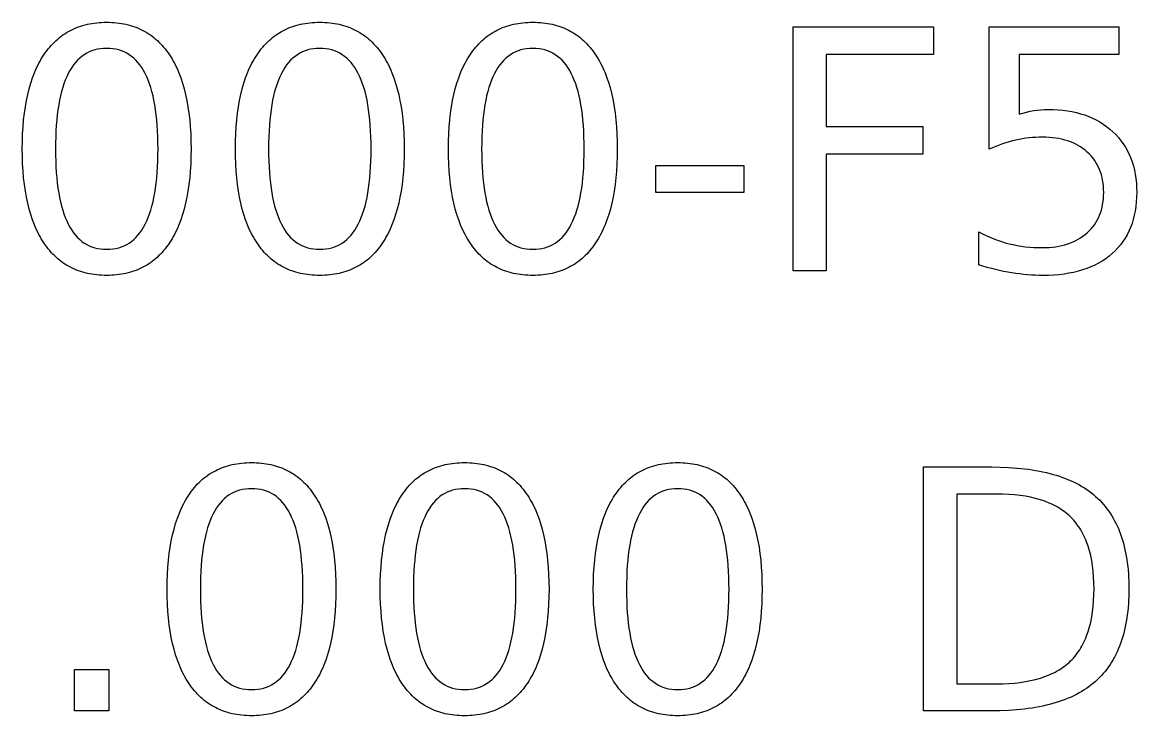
# Model space of a CAD drawing. Header units: millimetres. Extents: x 8.6 to 26.4, y 1.4 to 4.5.
# Drawn here: x 17.26 to 22.32, y 1.35 to 4.5 of the extents above; entities that cross this region are included whole.
import ezdxf

# ---------------------------------------------------------------- set-up
doc = ezdxf.new("R2010")
doc.units = ezdxf.units.MM

msp = doc.modelspace()

# ---------------------------------------------------------------- linework, layer by layer
at = {"layer": 'LASER_OUTLINE'}
for points in [[(17.644399, 4.5), (17.65596, 4.499856), (17.66735, 4.499424), (17.678567, 4.498705), (17.689611, 4.497697), (17.700485, 4.496402), (17.711187, 4.494819), (17.721716, 4.492948), (17.732075, 4.490789), (17.742261, 4.488343), (17.752274, 4.485608), (17.762117, 4.482586), (17.771788, 4.479276), (17.781287, 4.475678), (17.790613, 4.471793), (17.799768, 4.467619), (17.808751, 4.463158), (17.817563, 4.458408), (17.826203, 4.453371), (17.834671, 4.448047), (17.842967, 4.442434), (17.851091, 4.436533), (17.859043, 4.430345), (17.866824, 4.423869), (17.874433, 4.417105), (17.881869, 4.410053), (17.889133, 4.402713), (17.896228, 4.395086), (17.903149, 4.38717), (17.909899, 4.378967), (17.916476, 4.370476), (17.922882, 4.361697), (17.929116, 4.352631), (17.935167, 4.34329), (17.941028, 4.333689), (17.946696, 4.323828), (17.952171, 4.313706), (17.957455, 4.303324), (17.962547, 4.292682), (17.967446, 4.28178), (17.972152, 4.270617), (17.980991, 4.247511), (17.98906, 4.223364), (17.996361, 4.198175), (18.002893, 4.171946), (18.008657, 4.144675), (18.013652, 4.116363), (18.017879, 4.08701), (18.021338, 4.056616), (18.024028, 4.025181), (18.025948, 3.992705), (18.027102, 3.959187), (18.027486, 3.924629), (18.027102, 3.89016), (18.025948, 3.856727), (18.024028, 3.824329), (18.021338, 3.792966), (18.017879, 3.762639), (18.013652, 3.733347), (18.008657, 3.70509), (18.002893, 3.677869), (17.996361, 3.651683), (17.98906, 3.626532), (17.980991, 3.602417), (17.972152, 3.579336), (17.967446, 3.568185), (17.962547, 3.557292), (17.957455, 3.546658), (17.952171, 3.536282), (17.946696, 3.526166), (17.941028, 3.516308), (17.935167, 3.506709), (17.929116, 3.497369), (17.922882, 3.488303), (17.916476, 3.479524), (17.909899, 3.471033), (17.903149, 3.46283), (17.896228, 3.454914), (17.889133, 3.447287), (17.881869, 3.439947), (17.874433, 3.432895), (17.866824, 3.426131), (17.859043, 3.419655), (17.851091, 3.413467), (17.842967, 3.407566), (17.834671, 3.401953), (17.826203, 3.396629), (17.817563, 3.391592), (17.808751, 3.386842), (17.799768, 3.382381), (17.790613, 3.378207), (17.781287, 3.374322), (17.771788, 3.370724), (17.762117, 3.367414), (17.752274, 3.364392), (17.742261, 3.361657), (17.732075, 3.359211), (17.721716, 3.357052), (17.711187, 3.355181), (17.700485, 3.353598), (17.689611, 3.352303), (17.678567, 3.351295), (17.66735, 3.350576), (17.65596, 3.350144), (17.644399, 3.35), (17.632838, 3.350144), (17.621451, 3.350576), (17.610233, 3.351295), (17.599187, 3.352303), (17.588315, 3.353598), (17.577613, 3.355181), (17.567084, 3.357052), (17.556725, 3.359211), (17.54654, 3.361657), (17.536524, 3.364392), (17.526682, 3.367414), (17.517012, 3.370724), (17.507513, 3.374322), (17.498187, 3.378207), (17.48903, 3.382381), (17.480048, 3.386842), (17.471236, 3.391592), (17.462597, 3.396629), (17.454129, 3.401953), (17.445833, 3.407566), (17.437708, 3.413467), (17.429756, 3.419655), (17.421976, 3.426131), (17.414368, 3.432895), (17.406931, 3.439947), (17.399666, 3.447287), (17.392572, 3.454914), (17.385651, 3.46283), (17.378902, 3.471033), (17.372324, 3.479524), (17.365918, 3.488303), (17.359684, 3.497369), (17.353631, 3.506709), (17.347772, 3.516308), (17.342104, 3.526166), (17.336628, 3.536282), (17.331345, 3.546658), (17.326253, 3.557292), (17.321354, 3.568185), (17.316647, 3.579336), (17.307809, 3.602417), (17.29974, 3.626532), (17.292439, 3.651683), (17.285907, 3.677869), (17.280143, 3.70509), (17.275148, 3.733347), (17.270921, 3.762639), (17.267462, 3.792966), (17.264772, 3.824329), (17.26285, 3.856727), (17.261699, 3.89016), (17.261313, 3.924629), (17.261699, 3.959187), (17.26285, 3.992705), (17.264772, 4.025181), (17.267462, 4.056616), (17.270921, 4.08701), (17.275148, 4.116363), (17.280143, 4.144675), (17.285907, 4.171946), (17.292439, 4.198175), (17.29974, 4.223364), (17.307809, 4.247511), (17.316647, 4.270617), (17.321354, 4.28178), (17.326253, 4.292682), (17.331345, 4.303324), (17.336628, 4.313706), (17.342104, 4.323828), (17.347772, 4.333689), (17.353631, 4.34329), (17.359684, 4.352631), (17.365918, 4.361697), (17.372324, 4.370476), (17.378902, 4.378967), (17.385651, 4.38717), (17.392572, 4.395086), (17.399666, 4.402713), (17.406931, 4.410053), (17.414368, 4.417105), (17.421976, 4.423869), (17.429756, 4.430345), (17.437708, 4.436533), (17.445833, 4.442434), (17.454129, 4.448047), (17.462597, 4.453371), (17.471236, 4.458408), (17.480048, 4.463158), (17.48903, 4.467619), (17.498187, 4.471793), (17.507513, 4.475678), (17.517012, 4.479276), (17.526682, 4.482586), (17.536524, 4.485608), (17.54654, 4.488343), (17.556725, 4.490789), (17.567084, 4.492948), (17.577613, 4.494819), (17.588315, 4.496402), (17.599187, 4.497697), (17.610233, 4.498705), (17.621451, 4.499424), (17.632838, 4.499856)], [(18.611766, 4.5), (18.623327, 4.499856), (18.634715, 4.499424), (18.645933, 4.498705), (18.656977, 4.497697), (18.667851, 4.496402), (18.678553, 4.494819), (18.689083, 4.492948), (18.699441, 4.490789), (18.709626, 4.488343), (18.719641, 4.485608), (18.729483, 4.482586), (18.739154, 4.479276), (18.748652, 4.475678), (18.75798, 4.471793), (18.767135, 4.467619), (18.776117, 4.463158), (18.78493, 4.458408), (18.793568, 4.453371), (18.802036, 4.448047), (18.810333, 4.442434), (18.818456, 4.436533), (18.82641, 4.430345), (18.83419, 4.423869), (18.841799, 4.417105), (18.849235, 4.410053), (18.856501, 4.402713), (18.863594, 4.395086), (18.870514, 4.38717), (18.877265, 4.378967), (18.883842, 4.370476), (18.890248, 4.361697), (18.896482, 4.352631), (18.902534, 4.34329), (18.908394, 4.333689), (18.914062, 4.323828), (18.919538, 4.313706), (18.924821, 4.303324), (18.929913, 4.292682), (18.934812, 4.28178), (18.939518, 4.270617), (18.948357, 4.247511), (18.956426, 4.223364), (18.963726, 4.198175), (18.97026, 4.171946), (18.976022, 4.144675), (18.981019, 4.116363), (18.985246, 4.08701), (18.988703, 4.056616), (18.991394, 4.025181), (18.993315, 3.992705), (18.994467, 3.959187), (18.994852, 3.924629), (18.994467, 3.89016), (18.993315, 3.856727), (18.991394, 3.824329), (18.988703, 3.792966), (18.985246, 3.762639), (18.981019, 3.733347), (18.976022, 3.70509), (18.97026, 3.677869), (18.963726, 3.651683), (18.956426, 3.626532), (18.948357, 3.602417), (18.939518, 3.579336), (18.934812, 3.568185), (18.929913, 3.557292), (18.924821, 3.546658), (18.919538, 3.536282), (18.914062, 3.526166), (18.908394, 3.516308), (18.902534, 3.506709), (18.896482, 3.497369), (18.890248, 3.488303), (18.883842, 3.479524), (18.877265, 3.471033), (18.870514, 3.46283), (18.863594, 3.454914), (18.856501, 3.447287), (18.849235, 3.439947), (18.841799, 3.432895), (18.83419, 3.426131), (18.82641, 3.419655), (18.818456, 3.413467), (18.810333, 3.407566), (18.802036, 3.401953), (18.793568, 3.396629), (18.78493, 3.391592), (18.776117, 3.386842), (18.767135, 3.382381), (18.75798, 3.378207), (18.748652, 3.374322), (18.739154, 3.370724), (18.729483, 3.367414), (18.719641, 3.364392), (18.709626, 3.361657), (18.699441, 3.359211), (18.689083, 3.357052), (18.678553, 3.355181), (18.667851, 3.353598), (18.656977, 3.352303), (18.645933, 3.351295), (18.634715, 3.350576), (18.623327, 3.350144), (18.611766, 3.35), (18.600205, 3.350144), (18.588817, 3.350576), (18.577599, 3.351295), (18.566554, 3.352303), (18.555681, 3.353598), (18.544978, 3.355181), (18.53445, 3.357052), (18.524092, 3.359211), (18.513905, 3.361657), (18.503891, 3.364392), (18.494048, 3.367414), (18.484378, 3.370724), (18.47488, 3.374322), (18.465553, 3.378207), (18.456397, 3.382381), (18.447414, 3.386842), (18.438603, 3.391592), (18.429963, 3.396629), (18.421495, 3.401953), (18.413199, 3.407566), (18.405075, 3.413467), (18.397123, 3.419655), (18.389342, 3.426131), (18.381734, 3.432895), (18.374296, 3.439947), (18.367032, 3.447287), (18.359938, 3.454914), (18.353017, 3.46283), (18.346268, 3.471033), (18.339689, 3.479524), (18.333284, 3.488303), (18.32705, 3.497369), (18.320998, 3.506709), (18.315137, 3.516308), (18.309469, 3.526166), (18.303995, 3.536282), (18.29871, 3.546658), (18.293619, 3.557292), (18.288721, 3.568185), (18.284013, 3.579336), (18.275174, 3.602417), (18.267105, 3.626532), (18.259805, 3.651683), (18.253273, 3.677869), (18.247509, 3.70509), (18.242514, 3.733347), (18.238287, 3.762639), (18.234828, 3.792966), (18.232139, 3.824329), (18.230217, 3.856727), (18.229064, 3.89016), (18.228679, 3.924629), (18.229064, 3.959187), (18.230217, 3.992705), (18.232139, 4.025181), (18.234828, 4.056616), (18.238287, 4.08701), (18.242514, 4.116363), (18.247509, 4.144675), (18.253273, 4.171946), (18.259805, 4.198175), (18.267105, 4.223364), (18.275174, 4.247511), (18.284013, 4.270617), (18.288721, 4.28178), (18.293619, 4.292682), (18.29871, 4.303324), (18.303995, 4.313706), (18.309469, 4.323828), (18.315137, 4.333689), (18.320998, 4.34329), (18.32705, 4.352631), (18.333284, 4.361697), (18.339689, 4.370476), (18.346268, 4.378967), (18.353017, 4.38717), (18.359938, 4.395086), (18.367032, 4.402713), (18.374296, 4.410053), (18.381734, 4.417105), (18.389342, 4.423869), (18.397123, 4.430345), (18.405075, 4.436533), (18.413199, 4.442434), (18.421495, 4.448047), (18.429963, 4.453371), (18.438603, 4.458408), (18.447414, 4.463158), (18.456397, 4.467619), (18.465553, 4.471793), (18.47488, 4.475678), (18.484378, 4.479276), (18.494048, 4.482586), (18.503891, 4.485608), (18.513905, 4.488343), (18.524092, 4.490789), (18.53445, 4.492948), (18.544978, 4.494819), (18.555681, 4.496402), (18.566554, 4.497697), (18.577599, 4.498705), (18.588817, 4.499424), (18.600205, 4.499856)], [(19.579132, 4.5), (19.590693, 4.499856), (19.602082, 4.499424), (19.613298, 4.498705), (19.624344, 4.497697), (19.635218, 4.496402), (19.645919, 4.494819), (19.656448, 4.492948), (19.666806, 4.490789), (19.676993, 4.488343), (19.687007, 4.485608), (19.696849, 4.482586), (19.706519, 4.479276), (19.716019, 4.475678), (19.725346, 4.471793), (19.734501, 4.467619), (19.743483, 4.463158), (19.752296, 4.458408), (19.760935, 4.453371), (19.769402, 4.448047), (19.777698, 4.442434), (19.785823, 4.436533), (19.793776, 4.430345), (19.801555, 4.423869), (19.809165, 4.417105), (19.816602, 4.410053), (19.823867, 4.402713), (19.830959, 4.395086), (19.837881, 4.38717), (19.844631, 4.378967), (19.851208, 4.370476), (19.857613, 4.361697), (19.863847, 4.352631), (19.8699, 4.34329), (19.87576, 4.333689), (19.881428, 4.323828), (19.886904, 4.313706), (19.892187, 4.303324), (19.897278, 4.292682), (19.902178, 4.28178), (19.906885, 4.270617), (19.915723, 4.247511), (19.923792, 4.223364), (19.931092, 4.198175), (19.937626, 4.171946), (19.943389, 4.144675), (19.948385, 4.116363), (19.952612, 4.08701), (19.956069, 4.056616), (19.958759, 4.025181), (19.960681, 3.992705), (19.961834, 3.959187), (19.962218, 3.924629), (19.961834, 3.89016), (19.960681, 3.856727), (19.958759, 3.824329), (19.956069, 3.792966), (19.952612, 3.762639), (19.948385, 3.733347), (19.943389, 3.70509), (19.937626, 3.677869), (19.931092, 3.651683), (19.923792, 3.626532), (19.915723, 3.602417), (19.906885, 3.579336), (19.902178, 3.568185), (19.897278, 3.557292), (19.892187, 3.546658), (19.886904, 3.536282), (19.881428, 3.526166), (19.87576, 3.516308), (19.8699, 3.506709), (19.863847, 3.497369), (19.857613, 3.488303), (19.851208, 3.479524), (19.844631, 3.471033), (19.837881, 3.46283), (19.830959, 3.454914), (19.823867, 3.447287), (19.816602, 3.439947), (19.809165, 3.432895), (19.801555, 3.426131), (19.793776, 3.419655), (19.785823, 3.413467), (19.777698, 3.407566), (19.769402, 3.401953), (19.760935, 3.396629), (19.752296, 3.391592), (19.743483, 3.386842), (19.734501, 3.382381), (19.725346, 3.378207), (19.716019, 3.374322), (19.706519, 3.370724), (19.696849, 3.367414), (19.687007, 3.364392), (19.676993, 3.361657), (19.666806, 3.359211), (19.656448, 3.357052), (19.645919, 3.355181), (19.635218, 3.353598), (19.624344, 3.352303), (19.613298, 3.351295), (19.602082, 3.350576), (19.590693, 3.350144), (19.579132, 3.35), (19.567571, 3.350144), (19.556182, 3.350576), (19.544965, 3.351295), (19.53392, 3.352303), (19.523046, 3.353598), (19.512345, 3.355181), (19.501815, 3.357052), (19.491458, 3.359211), (19.481271, 3.361657), (19.471257, 3.364392), (19.461415, 3.367414), (19.451743, 3.370724), (19.442245, 3.374322), (19.432918, 3.378207), (19.423763, 3.382381), (19.41478, 3.386842), (19.405969, 3.391592), (19.397329, 3.396629), (19.38886, 3.401953), (19.380564, 3.407566), (19.372441, 3.413467), (19.364489, 3.419655), (19.356707, 3.426131), (19.3491, 3.432895), (19.341662, 3.439947), (19.334398, 3.447287), (19.327305, 3.454914), (19.320383, 3.46283), (19.313634, 3.471033), (19.307056, 3.479524), (19.300649, 3.488303), (19.294415, 3.497369), (19.288364, 3.506709), (19.282504, 3.516308), (19.276837, 3.526166), (19.271361, 3.536282), (19.266077, 3.546658), (19.260986, 3.557292), (19.256087, 3.568185), (19.251379, 3.579336), (19.242542, 3.602417), (19.234472, 3.626532), (19.22717, 3.651683), (19.220638, 3.677869), (19.214875, 3.70509), (19.209879, 3.733347), (19.205652, 3.762639), (19.202193, 3.792966), (19.199505, 3.824329), (19.197583, 3.856727), (19.19643, 3.89016), (19.196046, 3.924629), (19.19643, 3.959187), (19.197583, 3.992705), (19.199505, 4.025181), (19.202193, 4.056616), (19.205652, 4.08701), (19.209879, 4.116363), (19.214875, 4.144675), (19.220638, 4.171946), (19.22717, 4.198175), (19.234472, 4.223364), (19.242542, 4.247511), (19.251379, 4.270617), (19.256087, 4.28178), (19.260986, 4.292682), (19.266077, 4.303324), (19.271361, 4.313706), (19.276837, 4.323828), (19.282504, 4.333689), (19.288364, 4.34329), (19.294415, 4.352631), (19.300649, 4.361697), (19.307056, 4.370476), (19.313634, 4.378967), (19.320383, 4.38717), (19.327305, 4.395086), (19.334398, 4.402713), (19.341662, 4.410053), (19.3491, 4.417105), (19.356707, 4.423869), (19.364489, 4.430345), (19.372441, 4.436533), (19.380564, 4.442434), (19.38886, 4.448047), (19.397329, 4.453371), (19.405969, 4.458408), (19.41478, 4.463158), (19.423763, 4.467619), (19.432918, 4.471793), (19.442245, 4.475678), (19.451743, 4.479276), (19.461415, 4.482586), (19.471257, 4.485608), (19.481271, 4.488343), (19.491458, 4.490789), (19.501815, 4.492948), (19.512345, 4.494819), (19.523046, 4.496402), (19.53392, 4.497697), (19.544965, 4.498705), (19.556182, 4.499424), (19.567571, 4.499856)], [(20.761056, 4.479955), (21.398048, 4.479955), (21.398048, 4.353744), (20.911023, 4.353744), (20.911023, 4.027082), (21.350532, 4.027082), (21.350532, 3.900872), (20.911023, 3.900872), (20.911023, 3.37153), (20.761056, 3.37153)], [(21.650469, 4.479955), (22.239203, 4.479955), (22.239203, 4.353744), (21.787815, 4.353744), (21.787815, 4.082021), (21.804147, 4.087241), (21.820481, 4.091765), (21.836815, 4.095593), (21.853147, 4.098725), (21.869481, 4.101161), (21.885814, 4.102901), (21.902147, 4.103945), (21.91848, 4.104293), (21.941378, 4.103896), (21.963674, 4.102704), (21.985367, 4.100717), (22.006456, 4.097936), (22.026941, 4.09436), (22.046824, 4.08999), (22.066105, 4.084825), (22.084781, 4.078865), (22.102854, 4.072111), (22.120324, 4.064562), (22.137191, 4.056219), (22.153454, 4.047081), (22.169114, 4.037148), (22.184172, 4.026421), (22.198625, 4.014899), (22.212476, 4.002582), (22.225601, 3.989587), (22.237881, 3.976029), (22.249313, 3.961909), (22.259898, 3.947226), (22.269635, 3.93198), (22.278528, 3.916172), (22.286572, 3.899801), (22.293771, 3.882868), (22.300122, 3.865372), (22.305626, 3.847313), (22.310284, 3.828692), (22.314093, 3.809508), (22.317058, 3.789762), (22.319175, 3.769453), (22.320445, 3.748581), (22.320869, 3.727147), (22.320434, 3.705093), (22.319129, 3.683663), (22.316954, 3.662857), (22.313909, 3.642674), (22.309994, 3.623114), (22.305208, 3.604178), (22.299553, 3.585866), (22.293028, 3.568177), (22.285632, 3.551112), (22.277368, 3.53467), (22.268232, 3.518851), (22.258228, 3.503657), (22.247352, 3.489085), (22.235607, 3.475137), (22.222991, 3.461813), (22.209506, 3.449112), (22.195229, 3.43711), (22.180239, 3.425883), (22.164535, 3.41543), (22.148118, 3.405751), (22.130987, 3.396846), (22.113143, 3.388716), (22.094586, 3.38136), (22.075315, 3.374778), (22.055331, 3.368971), (22.034633, 3.363938), (22.013222, 3.359679), (21.991098, 3.356195), (21.96826, 3.353484), (21.944707, 3.351549), (21.920444, 3.350387), (21.895465, 3.35), (21.877978, 3.350186), (21.860408, 3.350742), (21.842759, 3.35167), (21.825029, 3.35297), (21.807217, 3.35464), (21.789323, 3.356682), (21.771349, 3.359095), (21.753293, 3.361879), (21.735121, 3.365034), (21.716799, 3.36856), (21.698324, 3.372458), (21.679701, 3.376727), (21.660926, 3.381367), (21.642, 3.386378), (21.622923, 3.391761), (21.603696, 3.397515), (21.603696, 3.548225), (21.620469, 3.53942), (21.637383, 3.531196), (21.654435, 3.523551), (21.671627, 3.516486), (21.688958, 3.510002), (21.706428, 3.504097), (21.724037, 3.498773), (21.741785, 3.494028), (21.75973, 3.489852), (21.777932, 3.486233), (21.796388, 3.483171), (21.815099, 3.480665), (21.834065, 3.478716), (21.853287, 3.477324), (21.872764, 3.476489), (21.892496, 3.47621), (21.908341, 3.476474), (21.923769, 3.477266), (21.938781, 3.478586), (21.953374, 3.480433), (21.967548, 3.482808), (21.981307, 3.485711), (21.994647, 3.489142), (22.00757, 3.4931), (22.020074, 3.497587), (22.032162, 3.502601), (22.043832, 3.508143), (22.055084, 3.514213), (22.065919, 3.52081), (22.076335, 3.527936), (22.086334, 3.535589), (22.095917, 3.54377), (22.104996, 3.552404), (22.113492, 3.561414), (22.1214, 3.570802), (22.128723, 3.580566), (22.13546, 3.590708), (22.14161, 3.601226), (22.147176, 3.612122), (22.152155, 3.623394), (22.156548, 3.635044), (22.160356, 3.64707), (22.163578, 3.659474), (22.166215, 3.672254), (22.168264, 3.685412), (22.169729, 3.698946), (22.170608, 3.712858), (22.170901, 3.727147), (22.170608, 3.741435), (22.169729, 3.755347), (22.168264, 3.768881), (22.166215, 3.782039), (22.163578, 3.794819), (22.160356, 3.807223), (22.156548, 3.819249), (22.152155, 3.830899), (22.147176, 3.842171), (22.14161, 3.853067), (22.13546, 3.863586), (22.128723, 3.873727), (22.1214, 3.883491), (22.113492, 3.892879), (22.104996, 3.901889), (22.095917, 3.910523), (22.086334, 3.918704), (22.076335, 3.926357), (22.065919, 3.933483), (22.055084, 3.94008), (22.043832, 3.94615), (22.032162, 3.951692), (22.020074, 3.956706), (22.00757, 3.961193), (21.994647, 3.965151), (21.981307, 3.968582), (21.967548, 3.971485), (21.953374, 3.97386), (21.938781, 3.975707), (21.923769, 3.977027), (21.908341, 3.977819), (21.892496, 3.978083), (21.877468, 3.977874), (21.862451, 3.977247), (21.847445, 3.976203), (21.832453, 3.974742), (21.81747, 3.972863), (21.802501, 3.970566), (21.787543, 3.967851), (21.772596, 3.964719), (21.757614, 3.961146), (21.742551, 3.957109), (21.727407, 3.952609), (21.712181, 3.947644), (21.696874, 3.942215), (21.681488, 3.936322), (21.666018, 3.929965), (21.650469, 3.923144)], [(17.644399, 4.381214), (17.630147, 4.380769), (17.616345, 4.379433), (17.602992, 4.377207), (17.590088, 4.374091), (17.577634, 4.370085), (17.565629, 4.365188), (17.554074, 4.359401), (17.542968, 4.352724), (17.532311, 4.345156), (17.522105, 4.336698), (17.512348, 4.327349), (17.503039, 4.317111), (17.494181, 4.305982), (17.485773, 4.293963), (17.477813, 4.281053), (17.470303, 4.267253), (17.463247, 4.25256), (17.456645, 4.236971), (17.450498, 4.220485), (17.444806, 4.203104), (17.439571, 4.184826), (17.43479, 4.165652), (17.430464, 4.145583), (17.426594, 4.124617), (17.423178, 4.102755), (17.42022, 4.079996), (17.417715, 4.056342), (17.415667, 4.031792), (17.414073, 4.006345), (17.412934, 3.980002), (17.412251, 3.952764), (17.412024, 3.924629), (17.412251, 3.896584), (17.412934, 3.869429), (17.414073, 3.843165), (17.415667, 3.817791), (17.417715, 3.793307), (17.42022, 3.769714), (17.423178, 3.74701), (17.426594, 3.725198), (17.430464, 3.704275), (17.43479, 3.684243), (17.439571, 3.665101), (17.444806, 3.64685), (17.450498, 3.629489), (17.456645, 3.613018), (17.463247, 3.597437), (17.470303, 3.582747), (17.477813, 3.568947), (17.485773, 3.556037), (17.494181, 3.544018), (17.503039, 3.532889), (17.512348, 3.522651), (17.522105, 3.513302), (17.532311, 3.504844), (17.542968, 3.497276), (17.554074, 3.490599), (17.565629, 3.484812), (17.577634, 3.479915), (17.590088, 3.475909), (17.602992, 3.472793), (17.616345, 3.470567), (17.630147, 3.469231), (17.644399, 3.468786), (17.658742, 3.469231), (17.672629, 3.470567), (17.68606, 3.472793), (17.699036, 3.475909), (17.711558, 3.479915), (17.723624, 3.484812), (17.735233, 3.490599), (17.746389, 3.497276), (17.757089, 3.504844), (17.767333, 3.513302), (17.777123, 3.522651), (17.786456, 3.532889), (17.795335, 3.544018), (17.803758, 3.556037), (17.811726, 3.568947), (17.819239, 3.582747), (17.826296, 3.597437), (17.832898, 3.613018), (17.839044, 3.629489), (17.844735, 3.64685), (17.849972, 3.665101), (17.854753, 3.684243), (17.859078, 3.704275), (17.862948, 3.725198), (17.866363, 3.74701), (17.869323, 3.769714), (17.871827, 3.793307), (17.873876, 3.817791), (17.875469, 3.843165), (17.876607, 3.869429), (17.877291, 3.896584), (17.877518, 3.924629), (17.877291, 3.952764), (17.876607, 3.980002), (17.875469, 4.006345), (17.873876, 4.031792), (17.871827, 4.056342), (17.869323, 4.079996), (17.866363, 4.102755), (17.862948, 4.124617), (17.859078, 4.145583), (17.854753, 4.165652), (17.849972, 4.184826), (17.844735, 4.203104), (17.839044, 4.220485), (17.832898, 4.236971), (17.826296, 4.25256), (17.819239, 4.267253), (17.811726, 4.281053), (17.803758, 4.293963), (17.795335, 4.305982), (17.786456, 4.317111), (17.777123, 4.327349), (17.767333, 4.336698), (17.757089, 4.345156), (17.746389, 4.352724), (17.735233, 4.359401), (17.723624, 4.365188), (17.711558, 4.370085), (17.699036, 4.374091), (17.68606, 4.377207), (17.672629, 4.379433), (17.658742, 4.380769)], [(18.611766, 4.381214), (18.597513, 4.380769), (18.583711, 4.379433), (18.570358, 4.377207), (18.557454, 4.374091), (18.545, 4.370085), (18.532995, 4.365188), (18.521439, 4.359401), (18.510334, 4.352724), (18.499678, 4.345156), (18.489471, 4.336698), (18.479714, 4.327349), (18.470405, 4.317111), (18.461548, 4.305982), (18.453139, 4.293963), (18.44518, 4.281053), (18.437669, 4.267253), (18.430613, 4.25256), (18.424011, 4.236971), (18.417864, 4.220485), (18.412173, 4.203104), (18.406937, 4.184826), (18.402155, 4.165652), (18.39783, 4.145583), (18.39396, 4.124617), (18.390546, 4.102755), (18.387586, 4.079996), (18.385081, 4.056342), (18.383032, 4.031792), (18.381439, 4.006345), (18.380301, 3.980002), (18.379618, 3.952764), (18.37939, 3.924629), (18.379618, 3.896584), (18.380301, 3.869429), (18.381439, 3.843165), (18.383032, 3.817791), (18.385081, 3.793307), (18.387586, 3.769714), (18.390546, 3.74701), (18.39396, 3.725198), (18.39783, 3.704275), (18.402155, 3.684243), (18.406937, 3.665101), (18.412173, 3.64685), (18.417864, 3.629489), (18.424011, 3.613018), (18.430613, 3.597437), (18.437669, 3.582747), (18.44518, 3.568947), (18.453139, 3.556037), (18.461548, 3.544018), (18.470405, 3.532889), (18.479714, 3.522651), (18.489471, 3.513302), (18.499678, 3.504844), (18.510334, 3.497276), (18.521439, 3.490599), (18.532995, 3.484812), (18.545, 3.479915), (18.557454, 3.475909), (18.570358, 3.472793), (18.583711, 3.470567), (18.597513, 3.469231), (18.611766, 3.468786), (18.626107, 3.469231), (18.639995, 3.470567), (18.653427, 3.472793), (18.666403, 3.475909), (18.678923, 3.479915), (18.69099, 3.484812), (18.702599, 3.490599), (18.713755, 3.497276), (18.724455, 3.504844), (18.7347, 3.513302), (18.744489, 3.522651), (18.753822, 3.532889), (18.762701, 3.544018), (18.771124, 3.556037), (18.779091, 3.568947), (18.786605, 3.582747), (18.793661, 3.597437), (18.800263, 3.613018), (18.80641, 3.629489), (18.812102, 3.64685), (18.817338, 3.665101), (18.822119, 3.684243), (18.826443, 3.704275), (18.830314, 3.725198), (18.833728, 3.74701), (18.836689, 3.769714), (18.839193, 3.793307), (18.841242, 3.817791), (18.842835, 3.843165), (18.843974, 3.869429), (18.844656, 3.896584), (18.844884, 3.924629), (18.844656, 3.952764), (18.843974, 3.980002), (18.842835, 4.006345), (18.841242, 4.031792), (18.839193, 4.056342), (18.836689, 4.079996), (18.833728, 4.102755), (18.830314, 4.124617), (18.826443, 4.145583), (18.822119, 4.165652), (18.817338, 4.184826), (18.812102, 4.203104), (18.80641, 4.220485), (18.800263, 4.236971), (18.793661, 4.25256), (18.786605, 4.267253), (18.779091, 4.281053), (18.771124, 4.293963), (18.762701, 4.305982), (18.753822, 4.317111), (18.744489, 4.327349), (18.7347, 4.336698), (18.724455, 4.345156), (18.713755, 4.352724), (18.702599, 4.359401), (18.69099, 4.365188), (18.678923, 4.370085), (18.666403, 4.374091), (18.653427, 4.377207), (18.639995, 4.379433), (18.626107, 4.380769)], [(19.579132, 4.381214), (19.564879, 4.380769), (19.551077, 4.379433), (19.537723, 4.377207), (19.524819, 4.374091), (19.512366, 4.370085), (19.50036, 4.365188), (19.488805, 4.359401), (19.477699, 4.352724), (19.467044, 4.345156), (19.456837, 4.336698), (19.44708, 4.327349), (19.437772, 4.317111), (19.428914, 4.305982), (19.420504, 4.293963), (19.412546, 4.281053), (19.405036, 4.267253), (19.397979, 4.25256), (19.391376, 4.236971), (19.38523, 4.220485), (19.379539, 4.203104), (19.374302, 4.184826), (19.369522, 4.165652), (19.365197, 4.145583), (19.361325, 4.124617), (19.357912, 4.102755), (19.354951, 4.079996), (19.352448, 4.056342), (19.350399, 4.031792), (19.348804, 4.006345), (19.347667, 3.980002), (19.346984, 3.952764), (19.346757, 3.924629), (19.346984, 3.896584), (19.347667, 3.869429), (19.348804, 3.843165), (19.350399, 3.817791), (19.352448, 3.793307), (19.354951, 3.769714), (19.357912, 3.74701), (19.361325, 3.725198), (19.365197, 3.704275), (19.369522, 3.684243), (19.374302, 3.665101), (19.379539, 3.64685), (19.38523, 3.629489), (19.391376, 3.613018), (19.397979, 3.597437), (19.405036, 3.582747), (19.412546, 3.568947), (19.420504, 3.556037), (19.428914, 3.544018), (19.437772, 3.532889), (19.44708, 3.522651), (19.456837, 3.513302), (19.467044, 3.504844), (19.477699, 3.497276), (19.488805, 3.490599), (19.50036, 3.484812), (19.512366, 3.479915), (19.524819, 3.475909), (19.537723, 3.472793), (19.551077, 3.470567), (19.564879, 3.469231), (19.579132, 3.468786), (19.593474, 3.469231), (19.60736, 3.470567), (19.620793, 3.472793), (19.633769, 3.475909), (19.64629, 3.479915), (19.658355, 3.484812), (19.669965, 3.490599), (19.68112, 3.497276), (19.69182, 3.504844), (19.702065, 3.513302), (19.711855, 3.522651), (19.721189, 3.532889), (19.730066, 3.544018), (19.73849, 3.556037), (19.746457, 3.568947), (19.753971, 3.582747), (19.761028, 3.597437), (19.767629, 3.613018), (19.773777, 3.629489), (19.779468, 3.64685), (19.784703, 3.665101), (19.789485, 3.684243), (19.79381, 3.704275), (19.79768, 3.725198), (19.801095, 3.74701), (19.804054, 3.769714), (19.806559, 3.793307), (19.808608, 3.817791), (19.810201, 3.843165), (19.81134, 3.869429), (19.812023, 3.896584), (19.81225, 3.924629), (19.812023, 3.952764), (19.81134, 3.980002), (19.810201, 4.006345), (19.808608, 4.031792), (19.806559, 4.056342), (19.804054, 4.079996), (19.801095, 4.102755), (19.79768, 4.124617), (19.79381, 4.145583), (19.789485, 4.165652), (19.784703, 4.184826), (19.779468, 4.203104), (19.773777, 4.220485), (19.767629, 4.236971), (19.761028, 4.25256), (19.753971, 4.267253), (19.746457, 4.281053), (19.73849, 4.293963), (19.730066, 4.305982), (19.721189, 4.317111), (19.711855, 4.327349), (19.702065, 4.336698), (19.69182, 4.345156), (19.68112, 4.352724), (19.669965, 4.359401), (19.658355, 4.365188), (19.64629, 4.370085), (19.633769, 4.374091), (19.620793, 4.377207), (19.60736, 4.379433), (19.593474, 4.380769)], [(20.137428, 3.848903), (20.537588, 3.848903), (20.537588, 3.727147), (20.137428, 3.727147)], [(18.302179, 2.5), (18.31374, 2.499856), (18.325128, 2.499424), (18.336345, 2.498705), (18.347391, 2.497697), (18.358264, 2.496402), (18.368966, 2.494819), (18.379495, 2.492948), (18.389853, 2.490789), (18.400039, 2.488343), (18.410054, 2.485608), (18.419896, 2.482586), (18.429567, 2.479276), (18.439065, 2.475678), (18.448392, 2.471793), (18.457548, 2.467619), (18.466531, 2.463158), (18.475342, 2.458408), (18.483982, 2.453371), (18.49245, 2.448047), (18.500746, 2.442434), (18.50887, 2.436533), (18.516822, 2.430345), (18.524603, 2.423869), (18.532211, 2.417105), (18.539648, 2.410053), (18.546913, 2.402713), (18.554006, 2.395086), (18.560928, 2.38717), (18.567677, 2.378967), (18.574255, 2.370476), (18.580661, 2.361697), (18.586895, 2.352631), (18.592947, 2.34329), (18.598807, 2.333689), (18.604475, 2.323828), (18.60995, 2.313706), (18.615234, 2.303324), (18.620325, 2.292682), (18.625224, 2.28178), (18.629932, 2.270617), (18.63877, 2.247511), (18.646839, 2.223364), (18.65414, 2.198175), (18.660672, 2.171946), (18.666436, 2.144675), (18.671431, 2.116363), (18.675658, 2.08701), (18.679117, 2.056616), (18.681806, 2.025181), (18.683728, 1.992705), (18.68488, 1.959187), (18.685265, 1.924629), (18.68488, 1.89016), (18.683728, 1.856727), (18.681806, 1.824329), (18.679117, 1.792966), (18.675658, 1.762639), (18.671431, 1.733347), (18.666436, 1.70509), (18.660672, 1.677869), (18.65414, 1.651683), (18.646839, 1.626532), (18.63877, 1.602417), (18.629932, 1.579336), (18.625224, 1.568185), (18.620325, 1.557292), (18.615234, 1.546658), (18.60995, 1.536282), (18.604475, 1.526166), (18.598807, 1.516308), (18.592947, 1.506709), (18.586895, 1.497369), (18.580661, 1.488303), (18.574255, 1.479524), (18.567677, 1.471033), (18.560928, 1.46283), (18.554006, 1.454914), (18.546913, 1.447287), (18.539648, 1.439947), (18.532211, 1.432895), (18.524603, 1.426131), (18.516822, 1.419655), (18.50887, 1.413467), (18.500746, 1.407566), (18.49245, 1.401953), (18.483982, 1.396629), (18.475342, 1.391592), (18.466531, 1.386842), (18.457548, 1.382381), (18.448392, 1.378207), (18.439065, 1.374322), (18.429567, 1.370724), (18.419896, 1.367414), (18.410054, 1.364392), (18.400039, 1.361657), (18.389853, 1.359211), (18.379495, 1.357052), (18.368966, 1.355181), (18.358264, 1.353598), (18.347391, 1.352303), (18.336345, 1.351295), (18.325128, 1.350576), (18.31374, 1.350144), (18.302179, 1.35), (18.290618, 1.350144), (18.279229, 1.350576), (18.268012, 1.351295), (18.256967, 1.352303), (18.246094, 1.353598), (18.235392, 1.355181), (18.224862, 1.357052), (18.214504, 1.359211), (18.204318, 1.361657), (18.194304, 1.364392), (18.184462, 1.367414), (18.174791, 1.370724), (18.165292, 1.374322), (18.155965, 1.378207), (18.14681, 1.382381), (18.137827, 1.386842), (18.129015, 1.391592), (18.120376, 1.396629), (18.111908, 1.401953), (18.103612, 1.407566), (18.095488, 1.413467), (18.087535, 1.419655), (18.079755, 1.426131), (18.072146, 1.432895), (18.06471, 1.439947), (18.057444, 1.447287), (18.050351, 1.454914), (18.04343, 1.46283), (18.03668, 1.471033), (18.030103, 1.479524), (18.023697, 1.488303), (18.017463, 1.497369), (18.011411, 1.506709), (18.005551, 1.516308), (17.999883, 1.526166), (17.994407, 1.536282), (17.989124, 1.546658), (17.984032, 1.557292), (17.979133, 1.568185), (17.974426, 1.579336), (17.965588, 1.602417), (17.957519, 1.626532), (17.950218, 1.651683), (17.943685, 1.677869), (17.937922, 1.70509), (17.932926, 1.733347), (17.928699, 1.762639), (17.925241, 1.792966), (17.922551, 1.824329), (17.92063, 1.856727), (17.919477, 1.89016), (17.919093, 1.924629), (17.919477, 1.959187), (17.92063, 1.992705), (17.922551, 2.025181), (17.925241, 2.056616), (17.928699, 2.08701), (17.932926, 2.116363), (17.937922, 2.144675), (17.943685, 2.171946), (17.950218, 2.198175), (17.957519, 2.223364), (17.965588, 2.247511), (17.974426, 2.270617), (17.979133, 2.28178), (17.984032, 2.292682), (17.989124, 2.303324), (17.994407, 2.313706), (17.999883, 2.323828), (18.005551, 2.333689), (18.011411, 2.34329), (18.017463, 2.352631), (18.023697, 2.361697), (18.030103, 2.370476), (18.03668, 2.378967), (18.04343, 2.38717), (18.050351, 2.395086), (18.057444, 2.402713), (18.06471, 2.410053), (18.072146, 2.417105), (18.079755, 2.423869), (18.087535, 2.430345), (18.095488, 2.436533), (18.103612, 2.442434), (18.111908, 2.448047), (18.120376, 2.453371), (18.129015, 2.458408), (18.137827, 2.463158), (18.14681, 2.467619), (18.155965, 2.471793), (18.165292, 2.475678), (18.174791, 2.479276), (18.184462, 2.482586), (18.194304, 2.485608), (18.204318, 2.488343), (18.214504, 2.490789), (18.224862, 2.492948), (18.235392, 2.494819), (18.246094, 2.496402), (18.256967, 2.497697), (18.268012, 2.498705), (18.279229, 2.499424), (18.290618, 2.499856)], [(19.269545, 2.5), (19.281106, 2.499856), (19.292494, 2.499424), (19.303712, 2.498705), (19.314757, 2.497697), (19.32563, 2.496402), (19.336332, 2.494819), (19.346861, 2.492948), (19.357219, 2.490789), (19.367405, 2.488343), (19.37742, 2.485608), (19.387262, 2.482586), (19.396933, 2.479276), (19.406432, 2.475678), (19.415758, 2.471793), (19.424914, 2.467619), (19.433897, 2.463158), (19.442708, 2.458408), (19.451348, 2.453371), (19.459816, 2.448047), (19.468112, 2.442434), (19.476236, 2.436533), (19.484188, 2.430345), (19.491969, 2.423869), (19.499577, 2.417105), (19.507014, 2.410053), (19.514279, 2.402713), (19.521372, 2.395086), (19.528294, 2.38717), (19.535043, 2.378967), (19.541621, 2.370476), (19.548027, 2.361697), (19.554261, 2.352631), (19.560313, 2.34329), (19.566173, 2.333689), (19.571841, 2.323828), (19.577316, 2.313706), (19.5826, 2.303324), (19.587691, 2.292682), (19.59259, 2.28178), (19.597298, 2.270617), (19.606136, 2.247511), (19.614205, 2.223364), (19.621506, 2.198175), (19.628038, 2.171946), (19.633802, 2.144675), (19.638797, 2.116363), (19.643024, 2.08701), (19.646483, 2.056616), (19.649172, 2.025181), (19.651094, 1.992705), (19.652246, 1.959187), (19.652631, 1.924629), (19.652246, 1.89016), (19.651094, 1.856727), (19.649172, 1.824329), (19.646483, 1.792966), (19.643024, 1.762639), (19.638797, 1.733347), (19.633802, 1.70509), (19.628038, 1.677869), (19.621506, 1.651683), (19.614205, 1.626532), (19.606136, 1.602417), (19.597298, 1.579336), (19.59259, 1.568185), (19.587691, 1.557292), (19.5826, 1.546658), (19.577316, 1.536282), (19.571841, 1.526166), (19.566173, 1.516308), (19.560313, 1.506709), (19.554261, 1.497369), (19.548027, 1.488303), (19.541621, 1.479524), (19.535043, 1.471033), (19.528294, 1.46283), (19.521372, 1.454914), (19.514279, 1.447287), (19.507014, 1.439947), (19.499577, 1.432895), (19.491969, 1.426131), (19.484188, 1.419655), (19.476236, 1.413467), (19.468112, 1.407566), (19.459816, 1.401953), (19.451348, 1.396629), (19.442708, 1.391592), (19.433897, 1.386842), (19.424914, 1.382381), (19.415758, 1.378207), (19.406432, 1.374322), (19.396933, 1.370724), (19.387262, 1.367414), (19.37742, 1.364392), (19.367405, 1.361657), (19.357219, 1.359211), (19.346861, 1.357052), (19.336332, 1.355181), (19.32563, 1.353598), (19.314757, 1.352303), (19.303712, 1.351295), (19.292494, 1.350576), (19.281106, 1.350144), (19.269545, 1.35), (19.257984, 1.350144), (19.246595, 1.350576), (19.235378, 1.351295), (19.224333, 1.352303), (19.21346, 1.353598), (19.202758, 1.355181), (19.192228, 1.357052), (19.18187, 1.359211), (19.171684, 1.361657), (19.16167, 1.364392), (19.151828, 1.367414), (19.142157, 1.370724), (19.132658, 1.374322), (19.123331, 1.378207), (19.114176, 1.382381), (19.105193, 1.386842), (19.096381, 1.391592), (19.087742, 1.396629), (19.079274, 1.401953), (19.070978, 1.407566), (19.062854, 1.413467), (19.054902, 1.419655), (19.047121, 1.426131), (19.039512, 1.432895), (19.032076, 1.439947), (19.024811, 1.447287), (19.017717, 1.454914), (19.010796, 1.46283), (19.004046, 1.471033), (18.997469, 1.479524), (18.991063, 1.488303), (18.984829, 1.497369), (18.978777, 1.506709), (18.972917, 1.516308), (18.967249, 1.526166), (18.961773, 1.536282), (18.95649, 1.546658), (18.951399, 1.557292), (18.946499, 1.568185), (18.941792, 1.579336), (18.932954, 1.602417), (18.924885, 1.626532), (18.917584, 1.651683), (18.911051, 1.677869), (18.905288, 1.70509), (18.900292, 1.733347), (18.896065, 1.762639), (18.892607, 1.792966), (18.889917, 1.824329), (18.887996, 1.856727), (18.886843, 1.89016), (18.886459, 1.924629), (18.886843, 1.959187), (18.887996, 1.992705), (18.889917, 2.025181), (18.892607, 2.056616), (18.896065, 2.08701), (18.900292, 2.116363), (18.905288, 2.144675), (18.911051, 2.171946), (18.917584, 2.198175), (18.924885, 2.223364), (18.932954, 2.247511), (18.941792, 2.270617), (18.946499, 2.28178), (18.951399, 2.292682), (18.95649, 2.303324), (18.961773, 2.313706), (18.967249, 2.323828), (18.972917, 2.333689), (18.978777, 2.34329), (18.984829, 2.352631), (18.991063, 2.361697), (18.997469, 2.370476), (19.004046, 2.378967), (19.010796, 2.38717), (19.017717, 2.395086), (19.024811, 2.402713), (19.032076, 2.410053), (19.039512, 2.417105), (19.047121, 2.423869), (19.054902, 2.430345), (19.062854, 2.436533), (19.070978, 2.442434), (19.079274, 2.448047), (19.087742, 2.453371), (19.096381, 2.458408), (19.105193, 2.463158), (19.114176, 2.467619), (19.123331, 2.471793), (19.132658, 2.475678), (19.142157, 2.479276), (19.151828, 2.482586), (19.16167, 2.485608), (19.171684, 2.488343), (19.18187, 2.490789), (19.192228, 2.492948), (19.202758, 2.494819), (19.21346, 2.496402), (19.224333, 2.497697), (19.235378, 2.498705), (19.246595, 2.499424), (19.257984, 2.499856)], [(20.236911, 2.5), (20.248472, 2.499856), (20.25986, 2.499424), (20.271078, 2.498705), (20.282123, 2.497697), (20.292996, 2.496402), (20.303698, 2.494819), (20.314227, 2.492948), (20.324585, 2.490789), (20.334771, 2.488343), (20.344786, 2.485608), (20.354628, 2.482586), (20.364299, 2.479276), (20.373798, 2.475678), (20.383124, 2.471793), (20.39228, 2.467619), (20.401263, 2.463158), (20.410074, 2.458408), (20.418714, 2.453371), (20.427182, 2.448047), (20.435478, 2.442434), (20.443602, 2.436533), (20.451554, 2.430345), (20.459335, 2.423869), (20.466943, 2.417105), (20.47438, 2.410053), (20.481645, 2.402713), (20.488738, 2.395086), (20.49566, 2.38717), (20.502409, 2.378967), (20.508987, 2.370476), (20.515393, 2.361697), (20.521627, 2.352631), (20.527679, 2.34329), (20.533539, 2.333689), (20.539207, 2.323828), (20.544682, 2.313706), (20.549966, 2.303324), (20.555057, 2.292682), (20.559957, 2.28178), (20.564664, 2.270617), (20.573502, 2.247511), (20.581571, 2.223364), (20.588872, 2.198175), (20.595404, 2.171946), (20.601168, 2.144675), (20.606163, 2.116363), (20.61039, 2.08701), (20.613849, 2.056616), (20.616538, 2.025181), (20.61846, 1.992705), (20.619613, 1.959187), (20.619997, 1.924629), (20.619613, 1.89016), (20.61846, 1.856727), (20.616538, 1.824329), (20.613849, 1.792966), (20.61039, 1.762639), (20.606163, 1.733347), (20.601168, 1.70509), (20.595404, 1.677869), (20.588872, 1.651683), (20.581571, 1.626532), (20.573502, 1.602417), (20.564664, 1.579336), (20.559957, 1.568185), (20.555057, 1.557292), (20.549966, 1.546658), (20.544682, 1.536282), (20.539207, 1.526166), (20.533539, 1.516308), (20.527679, 1.506709), (20.521627, 1.497369), (20.515393, 1.488303), (20.508987, 1.479524), (20.502409, 1.471033), (20.49566, 1.46283), (20.488738, 1.454914), (20.481645, 1.447287), (20.47438, 1.439947), (20.466943, 1.432895), (20.459335, 1.426131), (20.451554, 1.419655), (20.443602, 1.413467), (20.435478, 1.407566), (20.427182, 1.401953), (20.418714, 1.396629), (20.410074, 1.391592), (20.401263, 1.386842), (20.39228, 1.382381), (20.383124, 1.378207), (20.373798, 1.374322), (20.364299, 1.370724), (20.354628, 1.367414), (20.344786, 1.364392), (20.334771, 1.361657), (20.324585, 1.359211), (20.314227, 1.357052), (20.303698, 1.355181), (20.292996, 1.353598), (20.282123, 1.352303), (20.271078, 1.351295), (20.25986, 1.350576), (20.248472, 1.350144), (20.236911, 1.35), (20.22535, 1.350144), (20.213961, 1.350576), (20.202744, 1.351295), (20.191699, 1.352303), (20.180826, 1.353598), (20.170124, 1.355181), (20.159594, 1.357052), (20.149236, 1.359211), (20.13905, 1.361657), (20.129036, 1.364392), (20.119194, 1.367414), (20.109523, 1.370724), (20.100024, 1.374322), (20.090697, 1.378207), (20.081542, 1.382381), (20.072559, 1.386842), (20.063747, 1.391592), (20.055108, 1.396629), (20.04664, 1.401953), (20.038344, 1.407566), (20.03022, 1.413467), (20.022268, 1.419655), (20.014487, 1.426131), (20.006878, 1.432895), (19.999442, 1.439947), (19.992177, 1.447287), (19.985083, 1.454914), (19.978162, 1.46283), (19.971413, 1.471033), (19.964835, 1.479524), (19.958429, 1.488303), (19.952195, 1.497369), (19.946143, 1.506709), (19.940283, 1.516308), (19.934615, 1.526166), (19.92914, 1.536282), (19.923856, 1.546658), (19.918765, 1.557292), (19.913865, 1.568185), (19.909158, 1.579336), (19.90032, 1.602417), (19.892251, 1.626532), (19.88495, 1.651683), (19.878418, 1.677869), (19.872654, 1.70509), (19.867658, 1.733347), (19.863431, 1.762639), (19.859973, 1.792966), (19.857283, 1.824329), (19.855362, 1.856727), (19.854209, 1.89016), (19.853825, 1.924629), (19.854209, 1.959187), (19.855362, 1.992705), (19.857283, 2.025181), (19.859973, 2.056616), (19.863431, 2.08701), (19.867658, 2.116363), (19.872654, 2.144675), (19.878418, 2.171946), (19.88495, 2.198175), (19.892251, 2.223364), (19.90032, 2.247511), (19.909158, 2.270617), (19.913865, 2.28178), (19.918765, 2.292682), (19.923856, 2.303324), (19.92914, 2.313706), (19.934615, 2.323828), (19.940283, 2.333689), (19.946143, 2.34329), (19.952195, 2.352631), (19.958429, 2.361697), (19.964835, 2.370476), (19.971413, 2.378967), (19.978162, 2.38717), (19.985083, 2.395086), (19.992177, 2.402713), (19.999442, 2.410053), (20.006878, 2.417105), (20.014487, 2.423869), (20.022268, 2.430345), (20.03022, 2.436533), (20.038344, 2.442434), (20.04664, 2.448047), (20.055108, 2.453371), (20.063747, 2.458408), (20.072559, 2.463158), (20.081542, 2.467619), (20.090697, 2.471793), (20.100024, 2.475678), (20.109523, 2.479276), (20.119194, 2.482586), (20.129036, 2.485608), (20.13905, 2.488343), (20.149236, 2.490789), (20.159594, 2.492948), (20.170124, 2.494819), (20.180826, 2.496402), (20.191699, 2.497697), (20.202744, 2.498705), (20.213961, 2.499424), (20.22535, 2.499856)], [(21.353502, 2.479955), (21.661604, 2.479955), (21.70121, 2.479431), (21.739477, 2.477861), (21.758107, 2.476683), (21.776403, 2.475244), (21.794364, 2.473542), (21.81199, 2.471579), (21.82928, 2.469355), (21.846236, 2.466868), (21.862857, 2.46412), (21.879143, 2.46111), (21.895094, 2.457839), (21.91071, 2.454305), (21.925992, 2.45051), (21.940938, 2.446453), (21.955549, 2.442135), (21.969825, 2.437555), (21.983766, 2.432713), (21.997373, 2.427609), (22.010644, 2.422243), (22.023581, 2.416616), (22.036182, 2.410727), (22.048449, 2.404577), (22.06038, 2.398164), (22.071977, 2.39149), (22.083238, 2.384554), (22.094165, 2.377357), (22.104757, 2.369897), (22.115014, 2.362176), (22.124935, 2.354193), (22.134522, 2.345949), (22.143794, 2.337426), (22.152772, 2.328608), (22.161456, 2.319495), (22.169845, 2.310087), (22.17794, 2.300384), (22.18574, 2.290385), (22.193246, 2.280092), (22.200458, 2.269504), (22.207375, 2.25862), (22.213998, 2.247441), (22.220327, 2.235968), (22.226361, 2.224199), (22.232101, 2.212135), (22.237547, 2.199776), (22.242698, 2.187122), (22.247555, 2.174173), (22.252117, 2.160929), (22.256386, 2.147389), (22.260359, 2.133555), (22.264039, 2.119426), (22.267424, 2.105001), (22.270515, 2.090281), (22.273311, 2.075267), (22.275813, 2.059957), (22.278021, 2.044352), (22.279934, 2.028452), (22.281553, 2.012257), (22.282878, 1.995767), (22.283908, 1.978982), (22.284644, 1.961902), (22.285085, 1.944526), (22.285232, 1.926856), (22.285084, 1.909094), (22.284641, 1.891629), (22.283901, 1.874461), (22.282866, 1.857591), (22.281535, 1.841018), (22.279908, 1.824742), (22.277985, 1.808764), (22.275767, 1.793082), (22.273252, 1.777698), (22.270442, 1.762611), (22.267336, 1.747822), (22.263934, 1.733329), (22.260237, 1.719134), (22.256243, 1.705237), (22.251954, 1.691636), (22.247369, 1.678333), (22.242488, 1.665327), (22.237312, 1.652618), (22.231839, 1.640206), (22.226071, 1.628092), (22.220007, 1.616275), (22.213647, 1.604755), (22.206992, 1.593533), (22.20004, 1.582608), (22.192793, 1.57198), (22.18525, 1.561649), (22.177411, 1.551616), (22.169277, 1.541879), (22.160846, 1.53244), (22.15212, 1.523299), (22.143098, 1.514454), (22.13378, 1.505907), (22.124149, 1.49764), (22.114187, 1.489635), (22.103895, 1.481892), (22.093272, 1.474412), (22.082318, 1.467195), (22.071034, 1.46024), (22.059419, 1.453547), (22.047474, 1.447117), (22.035198, 1.440949), (22.022592, 1.435044), (22.009655, 1.429401), (21.996387, 1.424021), (21.982788, 1.418903), (21.968859, 1.414048), (21.9546, 1.409455), (21.94001, 1.405124), (21.925089, 1.401056), (21.909837, 1.397251), (21.894255, 1.393707), (21.878343, 1.390427), (21.8621, 1.387409), (21.845526, 1.384653), (21.828621, 1.382159), (21.811386, 1.379929), (21.793821, 1.37796), (21.775924, 1.376254), (21.757698, 1.374811), (21.73914, 1.37363), (21.701033, 1.372055), (21.661604, 1.37153), (21.353502, 1.37153)], [(18.302179, 2.381214), (18.287926, 2.380769), (18.274124, 2.379433), (18.26077, 2.377207), (18.247867, 2.374091), (18.235412, 2.370085), (18.223407, 2.365188), (18.211852, 2.359401), (18.200746, 2.352724), (18.19009, 2.345156), (18.179883, 2.336698), (18.170126, 2.327349), (18.160818, 2.317111), (18.15196, 2.305982), (18.143552, 2.293963), (18.135592, 2.281053), (18.128083, 2.267253), (18.121025, 2.25256), (18.114423, 2.236971), (18.108277, 2.220485), (18.102585, 2.203104), (18.097349, 2.184826), (18.092569, 2.165652), (18.088243, 2.145583), (18.084373, 2.124617), (18.080958, 2.102755), (18.077999, 2.079996), (18.075494, 2.056342), (18.073446, 2.031792), (18.071852, 2.006345), (18.070714, 1.980002), (18.070031, 1.952764), (18.069803, 1.924629), (18.070031, 1.896584), (18.070714, 1.869429), (18.071852, 1.843165), (18.073446, 1.817791), (18.075494, 1.793307), (18.077999, 1.769714), (18.080958, 1.74701), (18.084373, 1.725198), (18.088243, 1.704275), (18.092569, 1.684243), (18.097349, 1.665101), (18.102585, 1.64685), (18.108277, 1.629489), (18.114423, 1.613018), (18.121025, 1.597437), (18.128083, 1.582747), (18.135592, 1.568947), (18.143552, 1.556037), (18.15196, 1.544018), (18.160818, 1.532889), (18.170126, 1.522651), (18.179883, 1.513302), (18.19009, 1.504844), (18.200746, 1.497276), (18.211852, 1.490599), (18.223407, 1.484812), (18.235412, 1.479915), (18.247867, 1.475909), (18.26077, 1.472793), (18.274124, 1.470567), (18.287926, 1.469231), (18.302179, 1.468786), (18.316521, 1.469231), (18.330408, 1.470567), (18.34384, 1.472793), (18.356816, 1.475909), (18.369337, 1.479915), (18.381403, 1.484812), (18.393013, 1.490599), (18.404168, 1.497276), (18.414868, 1.504844), (18.425112, 1.513302), (18.434901, 1.522651), (18.444235, 1.532889), (18.453114, 1.544018), (18.461537, 1.556037), (18.469505, 1.568947), (18.477017, 1.582747), (18.484075, 1.597437), (18.490677, 1.613018), (18.496823, 1.629489), (18.502515, 1.64685), (18.507751, 1.665101), (18.512532, 1.684243), (18.516857, 1.704275), (18.520727, 1.725198), (18.524142, 1.74701), (18.527101, 1.769714), (18.529606, 1.793307), (18.531654, 1.817791), (18.533248, 1.843165), (18.534386, 1.869429), (18.535069, 1.896584), (18.535297, 1.924629), (18.535069, 1.952764), (18.534386, 1.980002), (18.533248, 2.006345), (18.531654, 2.031792), (18.529606, 2.056342), (18.527101, 2.079996), (18.524142, 2.102755), (18.520727, 2.124617), (18.516857, 2.145583), (18.512532, 2.165652), (18.507751, 2.184826), (18.502515, 2.203104), (18.496823, 2.220485), (18.490677, 2.236971), (18.484075, 2.25256), (18.477017, 2.267253), (18.469505, 2.281053), (18.461537, 2.293963), (18.453114, 2.305982), (18.444235, 2.317111), (18.434901, 2.327349), (18.425112, 2.336698), (18.414868, 2.345156), (18.404168, 2.352724), (18.393013, 2.359401), (18.381403, 2.365188), (18.369337, 2.370085), (18.356816, 2.374091), (18.34384, 2.377207), (18.330408, 2.379433), (18.316521, 2.380769)], [(19.269545, 2.381214), (19.255293, 2.380769), (19.24149, 2.379433), (19.228136, 2.377207), (19.215233, 2.374091), (19.202778, 2.370085), (19.190774, 2.365188), (19.179218, 2.359401), (19.168112, 2.352724), (19.157456, 2.345156), (19.147249, 2.336698), (19.137492, 2.327349), (19.128185, 2.317111), (19.119326, 2.305982), (19.110918, 2.293963), (19.102958, 2.281053), (19.095449, 2.267253), (19.088391, 2.25256), (19.081789, 2.236971), (19.075643, 2.220485), (19.069951, 2.203104), (19.064715, 2.184826), (19.059935, 2.165652), (19.055609, 2.145583), (19.051739, 2.124617), (19.048324, 2.102755), (19.045365, 2.079996), (19.04286, 2.056342), (19.040812, 2.031792), (19.039218, 2.006345), (19.03808, 1.980002), (19.037397, 1.952764), (19.037169, 1.924629), (19.037397, 1.896584), (19.03808, 1.869429), (19.039218, 1.843165), (19.040812, 1.817791), (19.04286, 1.793307), (19.045365, 1.769714), (19.048324, 1.74701), (19.051739, 1.725198), (19.055609, 1.704275), (19.059935, 1.684243), (19.064715, 1.665101), (19.069951, 1.64685), (19.075643, 1.629489), (19.081789, 1.613018), (19.088391, 1.597437), (19.095449, 1.582747), (19.102958, 1.568947), (19.110918, 1.556037), (19.119326, 1.544018), (19.128185, 1.532889), (19.137492, 1.522651), (19.147249, 1.513302), (19.157456, 1.504844), (19.168112, 1.497276), (19.179218, 1.490599), (19.190774, 1.484812), (19.202778, 1.479915), (19.215233, 1.475909), (19.228136, 1.472793), (19.24149, 1.470567), (19.255293, 1.469231), (19.269545, 1.468786), (19.283887, 1.469231), (19.297774, 1.470567), (19.311206, 1.472793), (19.324182, 1.475909), (19.336703, 1.479915), (19.348769, 1.484812), (19.360379, 1.490599), (19.371534, 1.497276), (19.382234, 1.504844), (19.392478, 1.513302), (19.402267, 1.522651), (19.411601, 1.532889), (19.42048, 1.544018), (19.428903, 1.556037), (19.436871, 1.568947), (19.444383, 1.582747), (19.451441, 1.597437), (19.458043, 1.613018), (19.464189, 1.629489), (19.469881, 1.64685), (19.475117, 1.665101), (19.479898, 1.684243), (19.484223, 1.704275), (19.488093, 1.725198), (19.491508, 1.74701), (19.494467, 1.769714), (19.496972, 1.793307), (19.499021, 1.817791), (19.500614, 1.843165), (19.501752, 1.869429), (19.502435, 1.896584), (19.502663, 1.924629), (19.502435, 1.952764), (19.501752, 1.980002), (19.500614, 2.006345), (19.499021, 2.031792), (19.496972, 2.056342), (19.494467, 2.079996), (19.491508, 2.102755), (19.488093, 2.124617), (19.484223, 2.145583), (19.479898, 2.165652), (19.475117, 2.184826), (19.469881, 2.203104), (19.464189, 2.220485), (19.458043, 2.236971), (19.451441, 2.25256), (19.444383, 2.267253), (19.436871, 2.281053), (19.428903, 2.293963), (19.42048, 2.305982), (19.411601, 2.317111), (19.402267, 2.327349), (19.392478, 2.336698), (19.382234, 2.345156), (19.371534, 2.352724), (19.360379, 2.359401), (19.348769, 2.365188), (19.336703, 2.370085), (19.324182, 2.374091), (19.311206, 2.377207), (19.297774, 2.379433), (19.283887, 2.380769)], [(20.236911, 2.381214), (20.222659, 2.380769), (20.208856, 2.379433), (20.195502, 2.377207), (20.182599, 2.374091), (20.170144, 2.370085), (20.15814, 2.365188), (20.146584, 2.359401), (20.135479, 2.352724), (20.124822, 2.345156), (20.114616, 2.336698), (20.104858, 2.327349), (20.095551, 2.317111), (20.086692, 2.305982), (20.078284, 2.293963), (20.070324, 2.281053), (20.062815, 2.267253), (20.055757, 2.25256), (20.049155, 2.236971), (20.043009, 2.220485), (20.037317, 2.203104), (20.032081, 2.184826), (20.027301, 2.165652), (20.022975, 2.145583), (20.019105, 2.124617), (20.01569, 2.102755), (20.012731, 2.079996), (20.010227, 2.056342), (20.008178, 2.031792), (20.006584, 2.006345), (20.005446, 1.980002), (20.004763, 1.952764), (20.004535, 1.924629), (20.004763, 1.896584), (20.005446, 1.869429), (20.006584, 1.843165), (20.008178, 1.817791), (20.010227, 1.793307), (20.012731, 1.769714), (20.01569, 1.74701), (20.019105, 1.725198), (20.022975, 1.704275), (20.027301, 1.684243), (20.032081, 1.665101), (20.037317, 1.64685), (20.043009, 1.629489), (20.049155, 1.613018), (20.055757, 1.597437), (20.062815, 1.582747), (20.070324, 1.568947), (20.078284, 1.556037), (20.086692, 1.544018), (20.095551, 1.532889), (20.104858, 1.522651), (20.114616, 1.513302), (20.124822, 1.504844), (20.135479, 1.497276), (20.146584, 1.490599), (20.15814, 1.484812), (20.170144, 1.479915), (20.182599, 1.475909), (20.195502, 1.472793), (20.208856, 1.470567), (20.222659, 1.469231), (20.236911, 1.468786), (20.251253, 1.469231), (20.26514, 1.470567), (20.278572, 1.472793), (20.291548, 1.475909), (20.304069, 1.479915), (20.316135, 1.484812), (20.327745, 1.490599), (20.3389, 1.497276), (20.3496, 1.504844), (20.359844, 1.513302), (20.369633, 1.522651), (20.378967, 1.532889), (20.387846, 1.544018), (20.396269, 1.556037), (20.404237, 1.568947), (20.41175, 1.582747), (20.418807, 1.597437), (20.425409, 1.613018), (20.431555, 1.629489), (20.437247, 1.64685), (20.442483, 1.665101), (20.447264, 1.684243), (20.451589, 1.704275), (20.455459, 1.725198), (20.458874, 1.74701), (20.461833, 1.769714), (20.464338, 1.793307), (20.466387, 1.817791), (20.46798, 1.843165), (20.469118, 1.869429), (20.469801, 1.896584), (20.470029, 1.924629), (20.469801, 1.952764), (20.469118, 1.980002), (20.46798, 2.006345), (20.466387, 2.031792), (20.464338, 2.056342), (20.461833, 2.079996), (20.458874, 2.102755), (20.455459, 2.124617), (20.451589, 2.145583), (20.447264, 2.165652), (20.442483, 2.184826), (20.437247, 2.203104), (20.431555, 2.220485), (20.425409, 2.236971), (20.418807, 2.25256), (20.41175, 2.267253), (20.404237, 2.281053), (20.396269, 2.293963), (20.387846, 2.305982), (20.378967, 2.317111), (20.369633, 2.327349), (20.359844, 2.336698), (20.3496, 2.345156), (20.3389, 2.352724), (20.327745, 2.359401), (20.316135, 2.365188), (20.304069, 2.370085), (20.291548, 2.374091), (20.278572, 2.377207), (20.26514, 2.379433), (20.251253, 2.380769)], [(21.50347, 2.356714), (21.50347, 1.494771), (21.684619, 1.494771), (21.712815, 1.495177), (21.740051, 1.496395), (21.766327, 1.498425), (21.791643, 1.501267), (21.815999, 1.504921), (21.839395, 1.509387), (21.861831, 1.514665), (21.883308, 1.520755), (21.903824, 1.527657), (21.923381, 1.535372), (21.932799, 1.539533), (21.941977, 1.543898), (21.950916, 1.548465), (21.959614, 1.553236), (21.968072, 1.55821), (21.976291, 1.563386), (21.984269, 1.568766), (21.992008, 1.574348), (21.999506, 1.580134), (22.006765, 1.586123), (22.013783, 1.592314), (22.020562, 1.598709), (22.027116, 1.605322), (22.033463, 1.612171), (22.039601, 1.619254), (22.045531, 1.626573), (22.051253, 1.634126), (22.056767, 1.641914), (22.062073, 1.649937), (22.067171, 1.658195), (22.072061, 1.666688), (22.076743, 1.675415), (22.081217, 1.684378), (22.085482, 1.693575), (22.08954, 1.703008), (22.093389, 1.712675), (22.100464, 1.732715), (22.106706, 1.753694), (22.112116, 1.775612), (22.116694, 1.798471), (22.12044, 1.822268), (22.123353, 1.847006), (22.125433, 1.872683), (22.126682, 1.8993), (22.127098, 1.926856), (22.126682, 1.954231), (22.125433, 1.980675), (22.123353, 2.006189), (22.12044, 2.030771), (22.116694, 2.054422), (22.112116, 2.077143), (22.106706, 2.098932), (22.100464, 2.119791), (22.093389, 2.139719), (22.08954, 2.149334), (22.085482, 2.158716), (22.081217, 2.167865), (22.076743, 2.176781), (22.072061, 2.185465), (22.067171, 2.193916), (22.062073, 2.202135), (22.056767, 2.210121), (22.051253, 2.217873), (22.045531, 2.225394), (22.039601, 2.232681), (22.033463, 2.239736), (22.027116, 2.246558), (22.020562, 2.253147), (22.013783, 2.259519), (22.006765, 2.265688), (21.999506, 2.271656), (21.992008, 2.277421), (21.984269, 2.282983), (21.976291, 2.288344), (21.968072, 2.293502), (21.959614, 2.298458), (21.950916, 2.303211), (21.941977, 2.307763), (21.932799, 2.312112), (21.923381, 2.316258), (21.903824, 2.323945), (21.883308, 2.330822), (21.861831, 2.336891), (21.839395, 2.34215), (21.815999, 2.3466), (21.791643, 2.350241), (21.766327, 2.353073), (21.740051, 2.355096), (21.712815, 2.356309), (21.684619, 2.356714)], [(17.498144, 1.560103), (17.654793, 1.560103), (17.654793, 1.37153), (17.498144, 1.37153)]]:
    msp.add_lwpolyline(points, close=True, dxfattribs=at)

doc.saveas('drawing.dxf')
